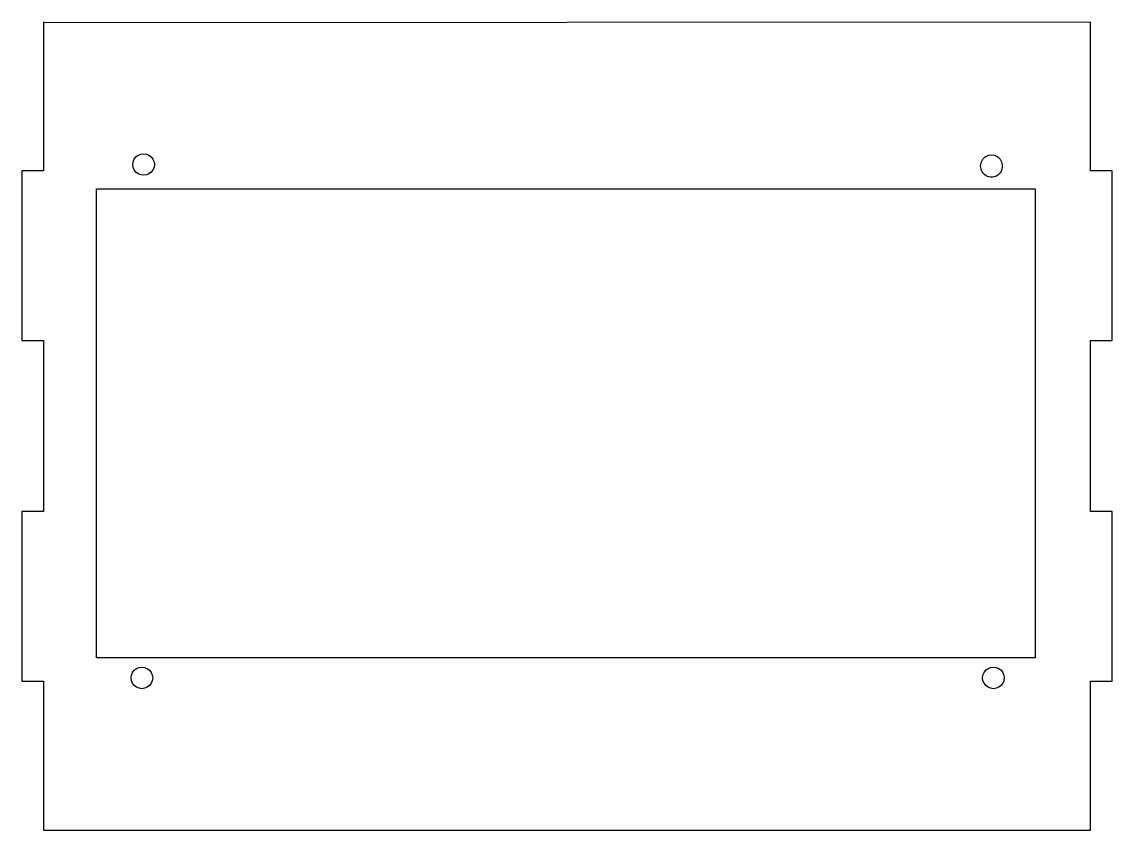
# Model space of a CAD drawing. Header units: millimetres. Extents: x 216 to 763, y 99 to 459.
# Drawn here: x 508.3 to 659.3, y 343.5 to 455.5 of the extents above; entities that cross this region are included whole.
import ezdxf

# ---------------------------------------------------------------- set-up
doc = ezdxf.new("R2010")
doc.units = ezdxf.units.MM
doc.layers.add('Your_Design', color=7, linetype='CONTINUOUS')

msp = doc.modelspace()

# ---------------------------------------------------------------- linework, layer by layer
at = {"layer": 'Your_Design', "color": 5}
for points in [[(511.27, 455.48), (511.27, 434.84), (508.27, 434.84), (508.27, 411.31), (511.27, 411.31), (511.27, 387.64), (508.27, 387.64), (508.27, 364.11), (511.27, 364.11), (511.27, 343.48)], [(511.27, 455.37), (656.27, 455.48)], [(656.27, 343.48), (656.27, 364.11), (659.27, 364.11), (659.27, 387.64), (656.27, 387.64), (656.27, 411.31), (659.27, 411.31), (659.27, 434.84), (656.27, 434.84), (656.27, 455.48)], [(526.63, 435.7), (526.63, 435.7)], [(644.05, 435.49), (644.05, 435.49)], [(518.62, 432.34), (648.59, 432.34), (648.59, 367.38), (518.62, 367.38), (518.62, 432.34)], [(526.39, 364.58), (526.39, 364.58)], [(644.32, 364.58), (644.32, 364.58)], [(511.27, 343.48), (656.27, 343.48)]]:
    msp.add_lwpolyline(points, dxfattribs=at)
for points in [[(523.64, 435.7), (523.64, 436.24), (523.93, 436.73), (524.39, 437)], [(524.39, 437), (524.85, 437.26), (525.42, 437.26), (525.88, 437)], [(525.88, 437), (526.34, 436.73), (526.63, 436.24), (526.63, 435.7)], [(641.05, 435.49), (641.05, 436.05), (641.34, 436.56), (641.8, 436.84)], [(641.8, 436.84), (642.27, 437.11), (642.84, 437.11), (643.3, 436.84)], [(643.3, 436.84), (643.77, 436.56), (644.05, 436.05), (644.05, 435.49)], [(524.39, 434.41), (523.93, 434.68), (523.64, 435.17), (523.64, 435.7)], [(526.63, 435.7), (526.63, 435.17), (526.34, 434.68), (525.88, 434.41)], [(641.8, 434.14), (641.34, 434.42), (641.05, 434.93), (641.05, 435.49)], [(644.05, 435.49), (644.05, 434.93), (643.77, 434.42), (643.3, 434.14)], [(525.88, 434.41), (525.42, 434.14), (524.85, 434.14), (524.39, 434.41)], [(643.3, 434.14), (642.84, 433.86), (642.27, 433.86), (641.8, 434.14)], [(523.39, 364.58), (523.39, 365.12), (523.68, 365.61), (524.14, 365.88)], [(524.14, 365.88), (524.61, 366.15), (525.18, 366.15), (525.64, 365.88)], [(525.64, 365.88), (526.11, 365.61), (526.39, 365.12), (526.39, 364.58)], [(641.32, 364.58), (641.32, 365.12), (641.61, 365.61), (642.07, 365.88)], [(642.07, 365.88), (642.53, 366.15), (643.11, 366.15), (643.57, 365.88)], [(643.57, 365.88), (644.03, 365.61), (644.32, 365.12), (644.32, 364.58)], [(524.14, 363.28), (523.68, 363.55), (523.39, 364.05), (523.39, 364.58)], [(526.39, 364.58), (526.39, 364.05), (526.11, 363.55), (525.64, 363.28)], [(642.07, 363.28), (641.61, 363.55), (641.32, 364.05), (641.32, 364.58)], [(644.32, 364.58), (644.32, 364.05), (644.03, 363.55), (643.57, 363.28)], [(525.64, 363.28), (525.18, 363.02), (524.61, 363.02), (524.14, 363.28)], [(643.57, 363.28), (643.11, 363.02), (642.53, 363.02), (642.07, 363.28)]]:
    msp.add_open_spline(points, degree=3, dxfattribs=at)

doc.saveas('drawing.dxf')
